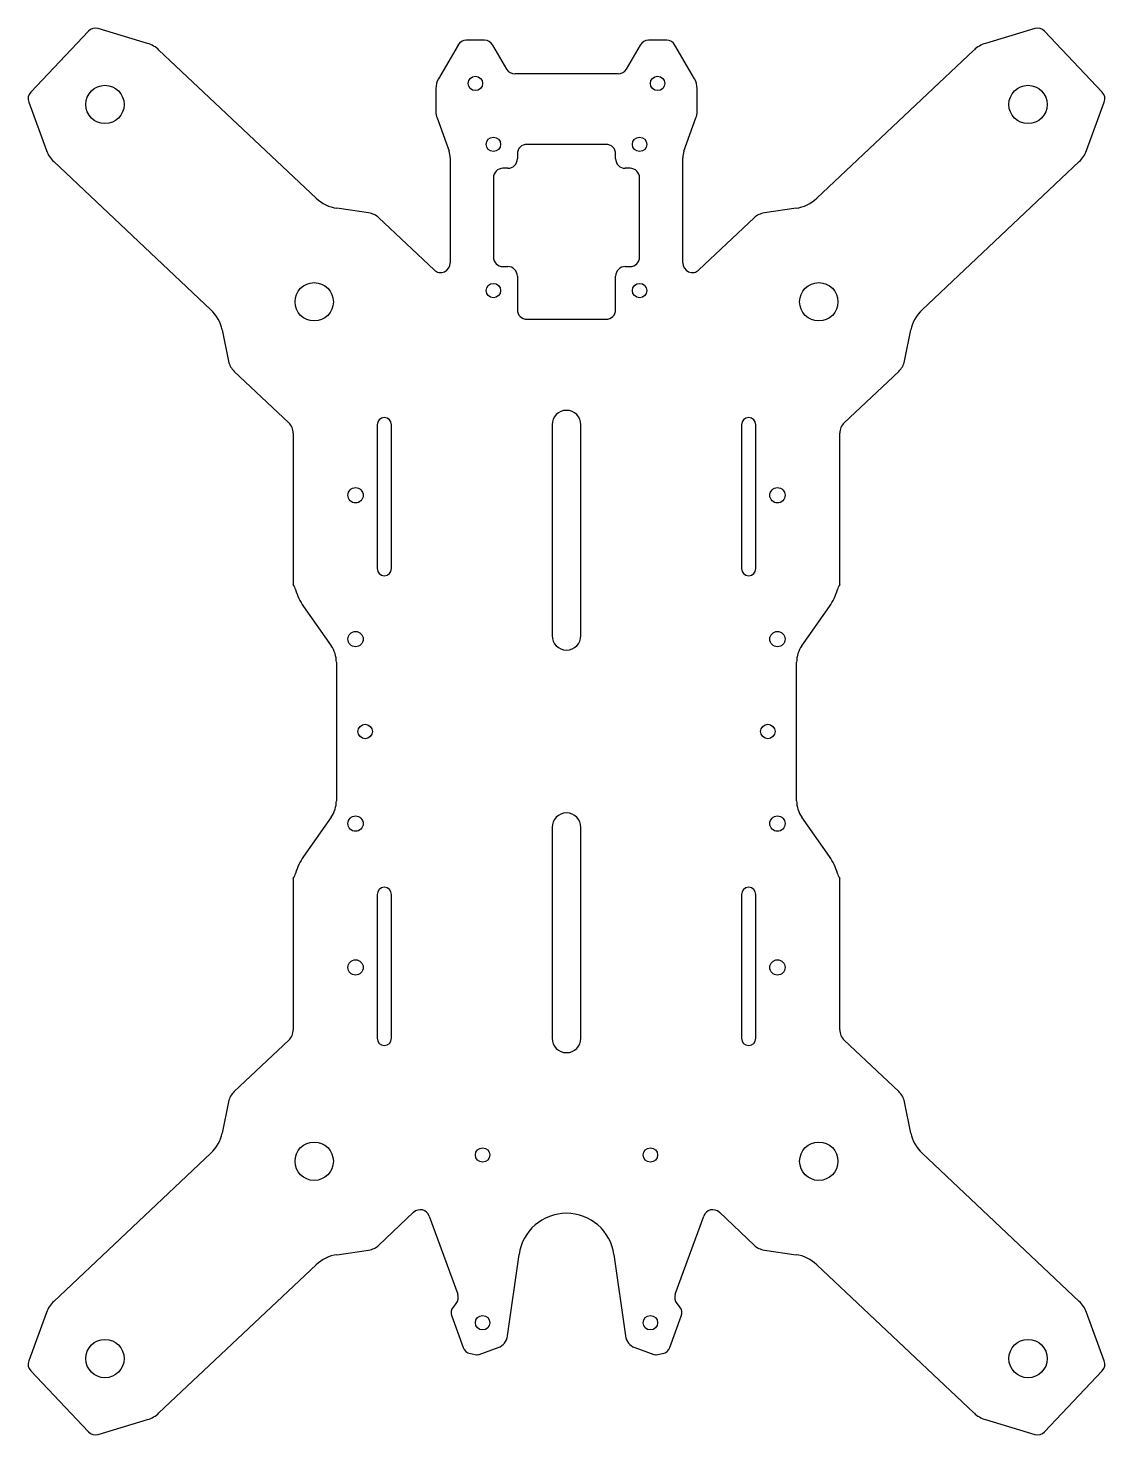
# Model space of a CAD drawing. Header units: millimetres. Extents: x 47 to 271, y 26 to 320.
import ezdxf

# ---------------------------------------------------------------- set-up
doc = ezdxf.new("R2010")
doc.units = ezdxf.units.MM

msp = doc.modelspace()

# ---------------------------------------------------------------- linework, layer by layer
at = {"color": 7, "linetype": 'Continuous', "lineweight": 25}
for p, q in [((59.41, 319.24), (47.38, 306.49)), ((71.74, 316.68), (61.44, 319.78)), ((142.03, 317.33), (138.23, 317.33)), ((180.03, 317.33), (176.23, 317.33)), ((256.82, 319.78), (246.52, 316.68)), ((270.88, 306.49), (258.85, 319.24)), ((106.91, 284.38), (74.13, 315.3)), ((136.5, 316.33), (132.42, 309.26)), ((146.65, 311.33), (143.76, 316.33)), ((174.5, 316.33), (171.61, 311.33)), ((185.84, 309.26), (181.76, 316.33)), ((244.13, 315.3), (211.35, 284.38)), ((169.88, 310.33), (148.38, 310.33)), ((131.88, 307.26), (131.88, 302.5)), ((186.38, 302.5), (186.38, 307.26)), ((46.96, 304.43), (50.66, 294.32)), ((267.6, 294.32), (271.3, 304.43)), ((132.12, 301.13), (134.64, 294.21)), ((183.62, 294.21), (186.14, 301.13)), ((148.88, 293.62), (148.88, 292.62)), ((167.38, 295.62), (150.88, 295.62)), ((169.38, 292.62), (169.38, 293.62)), ((52.17, 292.02), (84.95, 261.1)), ((134.88, 292.84), (134.88, 270.88)), ((146.88, 290.62), (145.88, 290.62)), ((172.38, 290.62), (171.38, 290.62)), ((183.38, 270.88), (183.38, 292.84)), ((233.31, 261.1), (266.09, 292.02)), ((143.88, 288.62), (143.88, 272.12)), ((174.38, 272.12), (174.38, 288.62)), ((117.85, 281.31), (111.24, 282.28)), ((207.02, 282.28), (200.41, 281.31)), ((131.51, 269.42), (120.01, 280.27)), ((198.25, 280.27), (186.75, 269.42)), ((145.88, 270.12), (146.88, 270.12)), ((171.38, 270.12), (172.38, 270.12)), ((148.88, 268.12), (148.88, 261.12)), ((169.38, 261.12), (169.38, 268.12)), ((150.88, 259.12), (167.38, 259.12)), ((87.3, 256.9), (88.65, 250.36)), ((229.61, 250.36), (230.96, 256.9)), ((89.82, 248.26), (101.19, 237.54)), ((217.07, 237.54), (228.44, 248.26)), ((102.13, 235.35), (102.13, 203.82)), ((119.63, 237.12), (119.63, 207.12)), ((122.63, 207.12), (122.63, 237.12)), ((156.13, 237.12), (156.13, 193.12)), ((162.13, 193.12), (162.13, 237.12)), ((195.63, 237.12), (195.63, 207.12)), ((198.63, 207.12), (198.63, 237.12)), ((216.13, 203.82), (216.13, 235.35)), ((104.3, 199.2), (110.05, 191)), ((208.22, 191), (213.96, 199.2)), ((111.13, 187.56), (111.13, 158.69)), ((207.13, 158.69), (207.13, 187.56)), ((110.05, 155.25), (104.3, 147.04)), ((156.13, 153.12), (156.13, 109.12)), ((162.13, 109.12), (162.13, 153.12)), ((213.96, 147.04), (208.22, 155.25)), ((102.13, 142.42), (102.13, 110.89)), ((216.13, 110.89), (216.13, 142.42)), ((119.63, 139.12), (119.63, 109.12)), ((122.63, 109.12), (122.63, 139.12)), ((195.63, 139.12), (195.63, 109.12)), ((198.63, 109.12), (198.63, 139.12)), ((101.19, 108.71), (89.82, 97.99)), ((228.44, 97.99), (217.07, 108.71)), ((88.65, 95.89), (87.3, 89.35)), ((230.96, 89.35), (229.61, 95.89)), ((84.95, 85.15), (52.17, 54.23)), ((266.09, 54.23), (233.31, 85.15)), ((120.01, 65.98), (127.25, 72.81)), ((130.5, 72.03), (136.43, 55.74)), ((181.83, 55.74), (187.76, 72.03)), ((191.01, 72.81), (198.25, 65.98)), ((111.24, 63.97), (117.85, 64.93)), ((200.41, 64.93), (207.02, 63.97)), ((74.13, 30.95), (106.91, 61.87)), ((146.84, 47.01), (149.23, 64.01)), ((169.03, 64.01), (171.42, 47.01)), ((211.35, 61.87), (244.13, 30.95)), ((136.08, 53.77), (135.53, 53.11)), ((182.74, 53.11), (182.18, 53.77)), ((50.66, 51.92), (46.96, 41.82)), ((135.18, 51.14), (137.55, 44.63)), ((180.71, 44.63), (183.08, 51.14)), ((271.3, 41.82), (267.6, 51.92)), ((140.91, 43.16), (144.89, 44.61)), ((173.37, 44.61), (177.35, 43.16)), ((139.08, 43.35), (140.4, 43.11)), ((177.86, 43.11), (179.18, 43.35)), ((47.38, 39.76), (59.41, 27.01)), ((258.85, 27.01), (270.88, 39.76)), ((61.44, 26.46), (71.74, 29.57)), ((246.52, 29.57), (256.82, 26.46))]:
    msp.add_line(p, q, dxfattribs=at)
for centre, radius in [((140.13, 308.33), 1.5), ((178.13, 308.33), 1.5), ((62.85, 303.94), 4), ((255.41, 303.94), 4), ((143.88, 295.62), 1.5), ((174.38, 295.62), 1.5), ((106.5, 262.77), 4), ((143.88, 265.12), 1.5), ((174.38, 265.12), 1.5), ((211.76, 262.77), 4), ((115.13, 222.4), 1.6), ((203.13, 222.4), 1.6), ((115.13, 192.4), 1.6), ((203.13, 192.4), 1.6), ((117.13, 173.12), 1.5), ((201.13, 173.12), 1.5), ((115.13, 153.9), 1.6), ((203.13, 153.9), 1.6), ((115.13, 123.9), 1.6), ((203.13, 123.9), 1.6), ((106.5, 83.47), 4), ((141.63, 84.77), 1.5), ((176.63, 84.77), 1.5), ((211.76, 83.47), 4), ((141.63, 49.77), 1.5), ((176.63, 49.77), 1.5), ((62.85, 42.3), 4), ((255.41, 42.3), 4)]:
    msp.add_circle(centre, radius, dxfattribs=at)
at = {"color": 7, "linetype": 'Continuous'}
for centre in [(115.13, 222.4), (203.13, 222.4), (115.13, 192.4), (203.13, 192.4), (115.13, 153.9), (203.13, 153.9), (115.13, 123.9), (203.13, 123.9)]:
    msp.add_circle(centre, 1.6, dxfattribs=at)
at = {"color": 7, "linetype": 'Continuous', "lineweight": 25}
for centre, radius, start, end in [((60.86, 317.87), 2, 73.2364, 136.6713), ((138.23, 315.33), 2, 90, 150.0001), ((142.03, 315.33), 2, 29.9999, 90), ((176.23, 315.33), 2, 90, 150.0001), ((180.03, 315.33), 2, 29.9999, 90), ((257.4, 317.87), 2, 43.3287, 106.7636), ((70.01, 310.93), 6, 46.6716, 73.2366), ((248.25, 310.93), 6, 106.7634, 133.3284), ((148.38, 312.33), 2, 209.9999, 270), ((169.88, 312.33), 2, 270, 330.0001), ((135.88, 307.26), 4, 150, 179.9999), ((182.38, 307.26), 4, 0.0001, 30), ((48.83, 305.12), 2, 136.6716, 200.1065), ((269.43, 305.12), 2, 339.8935, 43.3284), ((135.88, 302.5), 4, 180.0001, 200), ((182.38, 302.5), 4, 340, 359.9999), ((56.29, 296.38), 6, 200.1065, 226.6715), ((130.88, 292.84), 4, 360, 20), ((150.88, 293.62), 2, 90, 180.0001), ((167.38, 293.62), 2, 359.9999, 90), ((187.38, 292.84), 4, 160, 180), ((261.97, 296.38), 6, 313.3285, 339.8935), ((145.88, 288.62), 2, 90, 179.9999), ((146.88, 292.62), 2, 270, 359.9999), ((171.38, 292.62), 2, 180.0001, 270), ((172.38, 288.62), 2, 0.0001, 90), ((112.4, 290.2), 8, 226.6715, 261.6715), ((205.86, 290.2), 8, 278.3285, 313.3285), ((117.27, 277.36), 4, 46.6717, 81.6717), ((200.99, 277.36), 4, 98.3283, 133.3283), ((132.88, 270.88), 2, 226.6716, 0.0001), ((145.88, 272.12), 2, 180.0001, 270), ((146.88, 268.12), 2, 359.9999, 90), ((171.38, 268.12), 2, 90, 180.0001), ((172.38, 272.12), 2, 270, 359.9999), ((185.38, 270.88), 2, 179.9999, 313.3284), ((79.46, 255.28), 8, 11.6716, 46.6716), ((150.88, 261.12), 2, 180.0001, 270), ((167.38, 261.12), 2, 270, 359.9999), ((238.8, 255.28), 8, 133.3284, 168.3284), ((92.57, 251.17), 4, 191.6715, 226.6715), ((225.69, 251.17), 4, 313.3285, 348.3285), ((121.13, 237.12), 1.5, 0, 180), ((159.13, 237.12), 3, 0, 180), ((197.13, 237.12), 1.5, 0, 180), ((99.13, 235.35), 3, 0.0001, 46.6716), ((219.13, 235.35), 3, 133.3284, 179.9999), ((121.13, 207.12), 1.5, 180, 0), ((197.13, 207.12), 1.5, 180, 0), ((98.13, 201.42), 4.67, 16.2602, 31.0027), ((114.13, 206.09), 12, 196.2602, 215), ((204.13, 206.09), 12, 325, 343.7398), ((220.13, 201.42), 4.67, 148.9973, 163.7398), ((105.13, 187.56), 6, 360, 35), ((159.13, 193.12), 3, 180, 0), ((213.13, 187.56), 6, 145, 180), ((105.13, 158.69), 6, 325, 0), ((213.13, 158.69), 6, 180, 215), ((159.13, 153.12), 3, 0, 180), ((114.13, 140.16), 12, 145, 163.7398), ((204.13, 140.16), 12, 16.2602, 35), ((98.13, 144.83), 4.67, 328.9973, 343.7398), ((220.13, 144.83), 4.67, 196.2602, 211.0027), ((121.13, 139.12), 1.5, 0, 180), ((197.13, 139.12), 1.5, 0, 180), ((99.13, 110.89), 3, 313.3284, 359.9999), ((121.13, 109.12), 1.5, 180, 0), ((159.13, 109.12), 3, 180, 0), ((197.13, 109.12), 1.5, 180, 0), ((219.13, 110.89), 3, 180.0001, 226.6716), ((92.57, 95.08), 4, 133.3285, 168.3285), ((225.69, 95.08), 4, 11.6715, 46.6715), ((79.46, 90.97), 8, 313.3284, 348.3284), ((238.8, 90.97), 8, 191.6716, 226.6716), ((128.62, 71.35), 2, 19.9999, 133.3284), ((159.13, 62.62), 10, 8, 172), ((189.64, 71.35), 2, 46.6716, 160.0001), ((117.27, 68.89), 4, 278.3283, 313.3283), ((200.99, 68.89), 4, 226.6717, 261.6717), ((112.4, 56.05), 8, 98.3285, 133.3285), ((205.86, 56.05), 8, 46.6715, 81.6715), ((56.29, 49.86), 6, 133.3285, 159.8935), ((137.06, 51.83), 2, 140, 200.0001), ((134.55, 55.06), 2, 320, 19.9999), ((183.71, 55.06), 2, 160.0001, 220), ((181.2, 51.83), 2, 339.9999, 40), ((261.97, 49.86), 6, 20.1065, 46.6715), ((143.87, 47.43), 3, 290, 352), ((174.39, 47.43), 3, 188, 250), ((139.43, 45.32), 2, 200.0002, 260.0001), ((178.83, 45.32), 2, 279.9999, 339.9998), ((48.83, 41.13), 2, 159.8935, 223.3284), ((140.57, 44.1), 1, 260.0006, 290.0007), ((177.69, 44.1), 1, 249.9993, 279.9994), ((269.43, 41.13), 2, 316.6716, 20.1065), ((70.01, 35.31), 6, 286.7634, 313.3284), ((248.25, 35.31), 6, 226.6716, 253.2366), ((60.86, 28.38), 2, 223.3287, 286.7636), ((257.4, 28.38), 2, 253.2364, 316.6713)]:
    msp.add_arc(centre, radius, start, end, dxfattribs=at)

doc.saveas('drawing.dxf')
